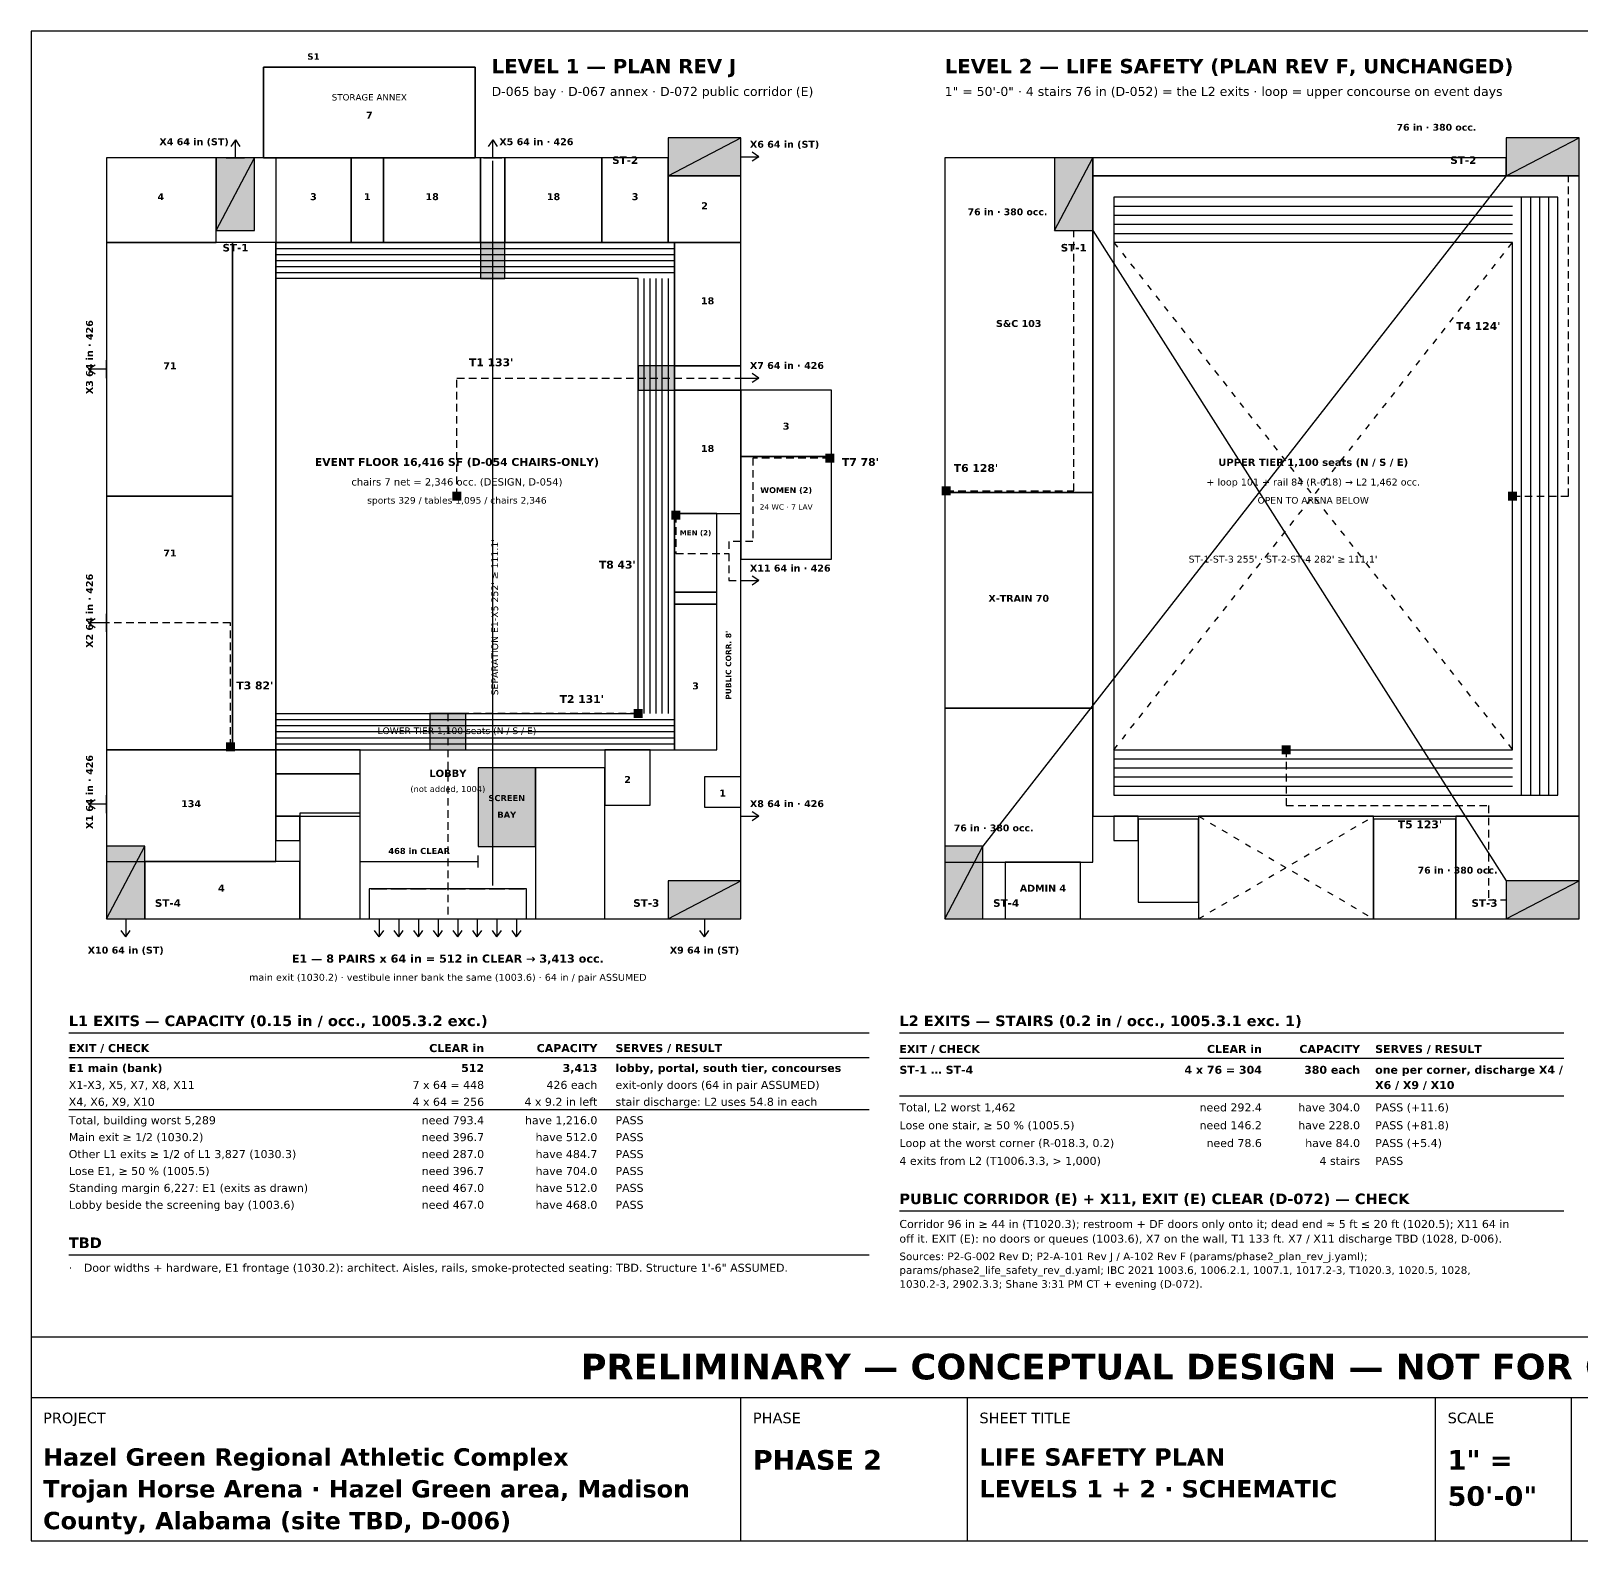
# Model space of a CAD drawing. Header units: inches. Extents: x 0.5 to 16.5, y 0.5 to 10.5.
# Drawn here: x 0.5 to 10.77, y 0.5 to 10.5 of the extents above; entities that cross this region are included whole.
import ezdxf
from ezdxf.enums import TextEntityAlignment as Align

# ---------------------------------------------------------------- set-up
doc = ezdxf.new("R2010")
doc.units = ezdxf.units.IN
doc.header["$MEASUREMENT"] = 0
for name, color, linetype in [('A-ANNO-TEXT', 7, 'Continuous'), ('A-AREA-BLCK', 7, 'Continuous'), ('A-AREA-IDEN', 7, 'Continuous'), ('A-FLOR-STRS', 7, 'Continuous'), ('A-SEAT', 7, 'Continuous'), ('A-WALL-BLDG', 7, 'Continuous'), ('G-ANNO-TABL', 7, 'Continuous'), ('G-ANNO-TTLB', 7, 'Continuous'), ('LS-EXIT', 7, 'Continuous'), ('LS-SEPR', 7, 'Continuous'), ('LS-TRAV', 7, 'Continuous')]:
    doc.layers.add(name, color=color, linetype=linetype)
doc.styles.add('KS-BOLD', font='DejaVuSans-Bold.ttf')
doc.styles.add('KS-REG', font='DejaVuSans.ttf')

msp = doc.modelspace()

# ---------------------------------------------------------------- hatches: boundary and pattern name
at = {"layer": 'A-AREA-IDEN', "true_color": 0xddefe0}
msp.add_hatch(color=7, dxfattribs=at).paths.add_polyline_path([(3.46, 5.1), (3.84, 5.1), (3.84, 5.62), (3.46, 5.62)])
at = {"layer": 'A-FLOR-STRS', "true_color": 0xe4e4e4}
for points in [[(4.718, 9.54), (5.2, 9.54), (5.2, 9.793), (4.718, 9.793)], [(10.268, 9.54), (10.75, 9.54), (10.75, 9.793), (10.268, 9.793)], [(1.727, 9.178), (1.98, 9.178), (1.98, 9.66), (1.727, 9.66)], [(7.277, 9.178), (7.53, 9.178), (7.53, 9.66), (7.277, 9.66)], [(1, 4.62), (1.253, 4.62), (1.253, 5.102), (1, 5.102)], [(6.55, 4.62), (6.803, 4.62), (6.803, 5.102), (6.55, 5.102)], [(4.718, 4.62), (5.2, 4.62), (5.2, 4.873), (4.718, 4.873)], [(10.268, 4.62), (10.75, 4.62), (10.75, 4.873), (10.268, 4.873)]]:
    msp.add_hatch(color=7, dxfattribs=at).paths.add_polyline_path(points)
at = {"layer": 'A-SEAT', "true_color": 0xffffff}
for points in [[(3.477, 8.86), (3.637, 8.86), (3.637, 9.1), (3.477, 9.1)], [(4.52, 8.122), (4.76, 8.122), (4.76, 8.282), (4.52, 8.282)], [(3.14, 5.74), (3.38, 5.74), (3.38, 5.98), (3.14, 5.98)]]:
    msp.add_hatch(color=7, dxfattribs=at).paths.add_polyline_path(points)
at = {"layer": 'LS-TRAV', "true_color": 0x000000}
for points in [[(5.76, 7.642), (5.82, 7.642), (5.82, 7.702), (5.76, 7.702)], [(3.29, 7.39), (3.35, 7.39), (3.35, 7.45), (3.29, 7.45)], [(6.53, 7.424), (6.59, 7.424), (6.59, 7.484), (6.53, 7.484)], [(10.28, 7.39), (10.34, 7.39), (10.34, 7.45), (10.28, 7.45)], [(4.74, 7.264), (4.8, 7.264), (4.8, 7.324), (4.74, 7.324)], [(4.49, 5.95), (4.55, 5.95), (4.55, 6.01), (4.49, 6.01)], [(1.79, 5.73), (1.85, 5.73), (1.85, 5.79), (1.79, 5.79)], [(8.78, 5.71), (8.84, 5.71), (8.84, 5.77), (8.78, 5.77)]]:
    msp.add_hatch(color=7, dxfattribs=at).paths.add_polyline_path(points)

# ---------------------------------------------------------------- linework, layer by layer
at = {"layer": 'A-ANNO-TEXT'}
for p, q in [((0.75, 3.865), (6.05, 3.865)), ((6.25, 3.865), (10.65, 3.865)), ((6.25, 2.686), (10.65, 2.686)), ((0.75, 2.395), (6.05, 2.395))]:
    msp.add_line(p, q, dxfattribs=at)
at = {"layer": 'A-AREA-BLCK'}
for p, q in [((7.67, 9.1), (7.695, 9.069)), ((10.283, 9.066), (10.308, 9.098)), ((7.726, 9.029), (7.75, 8.998)), ((7.781, 8.958), (7.806, 8.927)), ((10.172, 8.925), (10.197, 8.956)), ((10.228, 8.995), (10.252, 9.027)), ((7.837, 8.888), (7.862, 8.856)), ((10.117, 8.854), (10.141, 8.885)), ((7.892, 8.817), (7.917, 8.785)), ((7.948, 8.746), (7.973, 8.715)), ((10.005, 8.712), (10.03, 8.744)), ((10.061, 8.783), (10.086, 8.815)), ((8.004, 8.675), (8.028, 8.644)), ((9.95, 8.642), (9.974, 8.673)), ((8.059, 8.605), (8.084, 8.573)), ((8.115, 8.534), (8.14, 8.502)), ((9.839, 8.5), (9.863, 8.531)), ((9.894, 8.571), (9.919, 8.602)), ((8.17, 8.463), (8.195, 8.432)), ((9.783, 8.429), (9.808, 8.461)), ((8.226, 8.392), (8.251, 8.361)), ((8.282, 8.322), (8.306, 8.29)), ((9.672, 8.288), (9.696, 8.319)), ((9.727, 8.358), (9.752, 8.39)), ((8.337, 8.251), (8.362, 8.219)), ((9.616, 8.217), (9.641, 8.248)), ((8.393, 8.18), (8.418, 8.149)), ((9.561, 8.146), (9.585, 8.178)), ((8.448, 8.109), (8.473, 8.078)), ((8.504, 8.038), (8.529, 8.007)), ((9.449, 8.005), (9.474, 8.036)), ((9.505, 8.075), (9.53, 8.107)), ((8.56, 7.968), (8.584, 7.936)), ((9.394, 7.934), (9.418, 7.965)), ((8.615, 7.897), (8.64, 7.865)), ((8.671, 7.826), (8.696, 7.795)), ((9.283, 7.792), (9.307, 7.824)), ((9.338, 7.863), (9.363, 7.895)), ((8.726, 7.755), (8.751, 7.724)), ((9.227, 7.722), (9.252, 7.753)), ((8.782, 7.685), (8.807, 7.653)), ((8.838, 7.614), (8.862, 7.582)), ((9.116, 7.58), (9.14, 7.611)), ((9.171, 7.651), (9.196, 7.682)), ((8.893, 7.543), (8.918, 7.512)), ((9.06, 7.509), (9.085, 7.541)), ((8.949, 7.472), (8.974, 7.441)), ((8.949, 7.368), (8.974, 7.399)), ((9.004, 7.438), (9.029, 7.47)), ((9.004, 7.402), (9.029, 7.37)), ((8.893, 7.297), (8.918, 7.328)), ((9.06, 7.331), (9.085, 7.299)), ((8.838, 7.226), (8.862, 7.258)), ((9.116, 7.26), (9.14, 7.229)), ((9.171, 7.189), (9.196, 7.158)), ((8.726, 7.085), (8.751, 7.116)), ((8.782, 7.155), (8.807, 7.187)), ((9.227, 7.118), (9.252, 7.087)), ((8.671, 7.014), (8.696, 7.045)), ((9.283, 7.048), (9.307, 7.016)), ((8.56, 6.872), (8.584, 6.904)), ((8.615, 6.943), (8.64, 6.975)), ((9.338, 6.977), (9.363, 6.945)), ((9.394, 6.906), (9.418, 6.875)), ((8.504, 6.802), (8.529, 6.833)), ((9.449, 6.835), (9.474, 6.804)), ((8.393, 6.66), (8.418, 6.691)), ((8.448, 6.731), (8.473, 6.762)), ((9.505, 6.765), (9.53, 6.733)), ((9.561, 6.694), (9.585, 6.662)), ((8.337, 6.589), (8.362, 6.621)), ((9.616, 6.623), (9.641, 6.592)), ((8.226, 6.448), (8.251, 6.479)), ((8.282, 6.518), (8.306, 6.55)), ((9.672, 6.552), (9.696, 6.521)), ((9.727, 6.482), (9.752, 6.45)), ((8.17, 6.377), (8.195, 6.408)), ((9.783, 6.411), (9.808, 6.379)), ((8.059, 6.235), (8.084, 6.267)), ((8.115, 6.306), (8.14, 6.338)), ((9.839, 6.34), (9.863, 6.309)), ((9.894, 6.269), (9.919, 6.238)), ((8.004, 6.165), (8.028, 6.196)), ((9.95, 6.198), (9.974, 6.167)), ((7.948, 6.094), (7.973, 6.125)), ((10.005, 6.128), (10.03, 6.096)), ((7.837, 5.952), (7.862, 5.984)), ((7.892, 6.023), (7.917, 6.055)), ((10.061, 6.057), (10.086, 6.025)), ((10.117, 5.986), (10.141, 5.955)), ((7.781, 5.882), (7.806, 5.913)), ((10.172, 5.915), (10.197, 5.884)), ((7.67, 5.74), (7.695, 5.771)), ((7.726, 5.811), (7.75, 5.842)), ((10.228, 5.845), (10.252, 5.813)), ((10.283, 5.774), (10.308, 5.742)), ((8.23, 5.3), (8.265, 5.28)), ((8.308, 5.254), (8.342, 5.234)), ((9.317, 5.257), (9.352, 5.277)), ((8.385, 5.209), (8.42, 5.189)), ((8.463, 5.163), (8.497, 5.143)), ((9.084, 5.121), (9.119, 5.141)), ((9.162, 5.166), (9.196, 5.186)), ((9.239, 5.212), (9.274, 5.232)), ((8.541, 5.118), (8.575, 5.098)), ((8.618, 5.072), (8.653, 5.052)), ((8.929, 5.03), (8.963, 5.05)), ((9.006, 5.075), (9.041, 5.095)), ((8.696, 5.027), (8.73, 5.007)), ((8.773, 4.981), (8.808, 4.961)), ((8.773, 4.939), (8.808, 4.959)), ((8.851, 4.984), (8.886, 5.004)), ((8.851, 4.936), (8.886, 4.916)), ((8.618, 4.848), (8.653, 4.868)), ((8.696, 4.893), (8.73, 4.913)), ((8.929, 4.89), (8.963, 4.87)), ((9.006, 4.845), (9.041, 4.825)), ((8.385, 4.711), (8.42, 4.731)), ((8.463, 4.757), (8.497, 4.777)), ((8.541, 4.802), (8.575, 4.822)), ((9.084, 4.799), (9.119, 4.779)), ((9.162, 4.754), (9.196, 4.734)), ((8.23, 4.62), (8.265, 4.64)), ((8.308, 4.666), (8.342, 4.686)), ((9.239, 4.708), (9.274, 4.688)), ((9.317, 4.663), (9.352, 4.643))]:
    msp.add_line(p, q, dxfattribs=at)
for points in [[(2.04, 9.66), (3.44, 9.66), (3.44, 10.26), (2.04, 10.26)], [(1, 9.1), (1.727, 9.1), (1.727, 9.66), (1, 9.66)], [(2.12, 9.1), (2.62, 9.1), (2.62, 9.66), (2.12, 9.66)], [(2.62, 9.1), (2.834, 9.1), (2.834, 9.66), (2.62, 9.66)], [(2.834, 9.1), (3.477, 9.1), (3.477, 9.66), (2.834, 9.66)], [(3.477, 9.1), (3.637, 9.1), (3.637, 9.66), (3.477, 9.66)], [(3.637, 9.1), (4.28, 9.1), (4.28, 9.66), (3.637, 9.66)], [(4.28, 9.1), (4.718, 9.1), (4.718, 9.66), (4.28, 9.66)], [(6.55, 7.444), (7.53, 7.444), (7.53, 9.66), (6.55, 9.66)], [(7.53, 9.54), (10.268, 9.54), (10.268, 9.66), (7.53, 9.66)], [(4.718, 9.1), (5.2, 9.1), (5.2, 9.54), (4.718, 9.54)], [(7.53, 5.3), (10.75, 5.3), (10.75, 9.54), (7.53, 9.54)], [(7.67, 5.44), (10.61, 5.44), (10.61, 9.4), (7.67, 9.4)], [(1, 7.42), (1.835, 7.42), (1.835, 9.1), (1, 9.1)], [(1.835, 5.74), (2.12, 5.74), (2.12, 9.1), (1.835, 9.1)], [(2.12, 5.74), (4.76, 5.74), (4.76, 9.1), (2.12, 9.1)], [(4.76, 8.282), (5.2, 8.282), (5.2, 9.1), (4.76, 9.1)], [(7.67, 5.74), (10.31, 5.74), (10.31, 9.1), (7.67, 9.1)], [(2.12, 5.98), (4.52, 5.98), (4.52, 8.86), (2.12, 8.86)], [(4.76, 8.122), (5.2, 8.122), (5.2, 8.282), (4.76, 8.282)], [(4.76, 7.304), (5.2, 7.304), (5.2, 8.122), (4.76, 8.122)], [(5.2, 7.682), (5.8, 7.682), (5.8, 8.122), (5.2, 8.122)], [(5.2, 7.002), (5.8, 7.002), (5.8, 7.682), (5.2, 7.682)], [(1, 5.74), (1.835, 5.74), (1.835, 7.42), (1, 7.42)], [(6.55, 6.015), (7.53, 6.015), (7.53, 7.444), (6.55, 7.444)], [(4.76, 6.784), (5.04, 6.784), (5.04, 7.304), (4.76, 7.304)], [(4.76, 6.704), (5.04, 6.704), (5.04, 6.784), (4.76, 6.784)], [(4.76, 5.74), (5.04, 5.74), (5.04, 6.704), (4.76, 6.704)], [(6.55, 4.996), (7.53, 4.996), (7.53, 6.015), (6.55, 6.015)], [(1, 5), (2.12, 5), (2.12, 5.74), (1, 5.74)], [(2.12, 5.58), (2.68, 5.58), (2.68, 5.74), (2.12, 5.74)], [(4.3, 5.373), (4.6, 5.373), (4.6, 5.74), (4.3, 5.74)], [(2.12, 5.3), (2.68, 5.3), (2.68, 5.58), (2.12, 5.58)], [(3.84, 4.62), (4.3, 4.62), (4.3, 5.62), (3.84, 5.62)], [(4.96, 5.36), (5.2, 5.36), (5.2, 5.56), (4.96, 5.56)], [(2.28, 4.62), (2.68, 4.62), (2.68, 5.32), (2.28, 5.32)], [(7.83, 4.73), (8.23, 4.73), (8.23, 5.28), (7.83, 5.28)], [(8.23, 4.62), (9.39, 4.62), (9.39, 5.3), (8.23, 5.3)], [(9.39, 4.62), (9.935, 4.62), (9.935, 5.28), (9.39, 5.28)], [(9.935, 4.62), (10.75, 4.62), (10.75, 5.3), (9.935, 5.3)], [(1.253, 4.62), (2.28, 4.62), (2.28, 5), (1.253, 5)], [(6.95, 4.62), (7.45, 4.62), (7.45, 4.996), (6.95, 4.996)], [(2.74, 4.62), (3.78, 4.62), (3.78, 4.82), (2.74, 4.82)]]:
    msp.add_lwpolyline(points, close=True, dxfattribs=at)
at = {"layer": 'A-AREA-IDEN'}
msp.add_lwpolyline([(3.46, 5.1), (3.84, 5.1), (3.84, 5.62), (3.46, 5.62)], close=True, dxfattribs=at)
at = {"layer": 'A-FLOR-STRS'}
for p, q in [((4.718, 9.54), (5.2, 9.793)), ((10.268, 9.54), (10.75, 9.793)), ((1.727, 9.178), (1.98, 9.66)), ((7.277, 9.178), (7.53, 9.66)), ((1, 4.62), (1.253, 5.102)), ((6.55, 4.62), (6.803, 5.102)), ((4.718, 4.62), (5.2, 4.873)), ((10.268, 4.62), (10.75, 4.873))]:
    msp.add_line(p, q, dxfattribs=at)
for points in [[(4.718, 9.54), (5.2, 9.54), (5.2, 9.793), (4.718, 9.793)], [(10.268, 9.54), (10.75, 9.54), (10.75, 9.793), (10.268, 9.793)], [(1.727, 9.178), (1.98, 9.178), (1.98, 9.66), (1.727, 9.66)], [(7.277, 9.178), (7.53, 9.178), (7.53, 9.66), (7.277, 9.66)], [(2.12, 5.14), (2.28, 5.14), (2.28, 5.3), (2.12, 5.3)], [(7.67, 5.14), (7.83, 5.14), (7.83, 5.3), (7.67, 5.3)], [(1, 4.62), (1.253, 4.62), (1.253, 5.102), (1, 5.102)], [(6.55, 4.62), (6.803, 4.62), (6.803, 5.102), (6.55, 5.102)], [(4.718, 4.62), (5.2, 4.62), (5.2, 4.873), (4.718, 4.873)], [(10.268, 4.62), (10.75, 4.62), (10.75, 4.873), (10.268, 4.873)]]:
    msp.add_lwpolyline(points, close=True, dxfattribs=at)
at = {"layer": 'A-SEAT'}
for p, q in [((10.37, 5.44), (10.37, 9.4)), ((10.43, 5.44), (10.43, 9.4)), ((10.49, 5.44), (10.49, 9.4)), ((10.55, 5.44), (10.55, 9.4)), ((7.67, 9.34), (10.31, 9.34)), ((7.67, 9.28), (10.31, 9.28)), ((7.67, 9.22), (10.31, 9.22)), ((7.67, 9.16), (10.31, 9.16)), ((2.12, 9.06), (4.76, 9.06)), ((2.12, 9.02), (4.76, 9.02)), ((2.12, 8.98), (4.76, 8.98)), ((2.12, 8.94), (4.76, 8.94)), ((2.12, 8.9), (4.76, 8.9)), ((4.56, 5.98), (4.56, 8.86)), ((4.6, 5.98), (4.6, 8.86)), ((4.64, 5.98), (4.64, 8.86)), ((4.68, 5.98), (4.68, 8.86)), ((4.72, 5.98), (4.72, 8.86)), ((2.12, 5.94), (4.76, 5.94)), ((2.12, 5.9), (4.76, 5.9)), ((2.12, 5.86), (4.76, 5.86)), ((2.12, 5.82), (4.76, 5.82)), ((2.12, 5.78), (4.76, 5.78)), ((7.67, 5.68), (10.31, 5.68)), ((7.67, 5.62), (10.31, 5.62)), ((7.67, 5.56), (10.31, 5.56)), ((7.67, 5.5), (10.31, 5.5))]:
    msp.add_line(p, q, dxfattribs=at)
for points in [[(3.477, 8.86), (3.637, 8.86), (3.637, 9.1), (3.477, 9.1)], [(4.52, 8.122), (4.76, 8.122), (4.76, 8.282), (4.52, 8.282)], [(3.14, 5.74), (3.38, 5.74), (3.38, 5.98), (3.14, 5.98)]]:
    msp.add_lwpolyline(points, close=True, dxfattribs=at)
at = {"layer": 'A-WALL-BLDG'}
for p, q in [((2.04, 9.66), (2.04, 10.26)), ((2.04, 10.26), (3.44, 10.26)), ((3.44, 10.26), (3.44, 9.66)), ((5.2, 9.793), (4.718, 9.793)), ((4.718, 9.793), (4.718, 9.66)), ((5.2, 8.282), (5.2, 9.793)), ((10.75, 9.793), (10.268, 9.793)), ((10.268, 9.793), (10.268, 9.66)), ((10.75, 4.62), (10.75, 9.793)), ((4.718, 9.66), (1, 9.66)), ((1, 9.66), (1, 4.62)), ((10.268, 9.66), (6.55, 9.66)), ((6.55, 9.66), (6.55, 4.62)), ((5.2, 4.62), (5.2, 8.122)), ((5.8, 8.122), (5.2, 8.122)), ((5.8, 7.002), (5.8, 8.122)), ((5.2, 7.002), (5.8, 7.002)), ((1, 4.62), (5.2, 4.62)), ((6.55, 4.62), (10.75, 4.62))]:
    msp.add_line(p, q, dxfattribs=at)
at = {"layer": 'G-ANNO-TABL'}
for p, q in [((0.75, 3.703), (6.05, 3.703)), ((6.25, 3.697), (10.65, 3.697)), ((6.25, 3.448), (10.65, 3.448)), ((0.75, 3.357), (6.05, 3.357))]:
    msp.add_line(p, q, dxfattribs=at)
at = {"layer": 'G-ANNO-TTLB'}
for p, q in [((0.5, 1.45), (16.5, 1.45)), ((5.2, 0.5), (5.2, 1.45)), ((6.7, 0.5), (6.7, 1.45)), ((9.8, 0.5), (9.8, 1.45)), ((10.7, 0.5), (10.7, 1.45))]:
    msp.add_line(p, q, dxfattribs=at)
for points in [[(0.5, 0.5), (16.5, 0.5), (16.5, 10.5), (0.5, 10.5)], [(0.5, 1.45), (16.5, 1.45), (16.5, 1.85), (0.5, 1.85)]]:
    msp.add_lwpolyline(points, close=True, dxfattribs=at)
at = {"layer": 'LS-EXIT'}
for p, q in [((2.31, 10.26), (2.43, 10.26)), ((1.853, 9.78), (1.823, 9.736)), ((1.853, 9.66), (1.853, 9.78)), ((1.853, 9.78), (1.883, 9.736)), ((3.557, 9.78), (3.527, 9.736)), ((3.557, 9.66), (3.557, 9.78)), ((3.557, 9.78), (3.587, 9.736)), ((1.793, 9.66), (1.913, 9.66)), ((3.497, 9.66), (3.617, 9.66)), ((5.2, 9.607), (5.2, 9.727)), ((5.2, 9.667), (5.32, 9.667)), ((5.32, 9.667), (5.276, 9.697)), ((5.32, 9.667), (5.276, 9.637)), ((1, 8.2), (1, 8.32)), ((0.88, 8.26), (0.924, 8.29)), ((1, 8.26), (0.88, 8.26)), ((0.88, 8.26), (0.924, 8.23)), ((5.2, 8.142), (5.2, 8.262)), ((5.32, 8.202), (5.276, 8.232)), ((5.2, 8.202), (5.32, 8.202)), ((5.32, 8.202), (5.276, 8.172)), ((5.2, 6.8), (5.2, 6.92)), ((5.32, 6.86), (5.276, 6.89)), ((5.2, 6.86), (5.32, 6.86)), ((5.32, 6.86), (5.276, 6.83)), ((0.88, 6.58), (0.924, 6.61)), ((1, 6.58), (0.88, 6.58)), ((0.88, 6.58), (0.924, 6.55)), ((1, 6.52), (1, 6.64)), ((0.88, 5.38), (0.924, 5.41)), ((1, 5.38), (0.88, 5.38)), ((0.88, 5.38), (0.924, 5.35)), ((1, 5.32), (1, 5.44)), ((5.2, 5.24), (5.2, 5.36)), ((5.2, 5.3), (5.32, 5.3)), ((5.32, 5.3), (5.276, 5.33)), ((5.32, 5.3), (5.276, 5.27)), ((2.753, 4.82), (2.857, 4.82)), ((2.883, 4.82), (2.987, 4.82)), ((3.013, 4.82), (3.117, 4.82)), ((3.143, 4.82), (3.247, 4.82)), ((3.273, 4.82), (3.377, 4.82)), ((3.403, 4.82), (3.507, 4.82)), ((3.533, 4.82), (3.637, 4.82)), ((3.663, 4.82), (3.767, 4.82)), ((1.067, 4.62), (1.187, 4.62)), ((1.127, 4.5), (1.097, 4.544)), ((1.127, 4.62), (1.127, 4.5)), ((1.127, 4.5), (1.157, 4.544)), ((2.745, 4.62), (2.865, 4.62)), ((2.805, 4.5), (2.775, 4.544)), ((2.805, 4.62), (2.805, 4.5)), ((2.805, 4.5), (2.835, 4.544)), ((2.875, 4.62), (2.995, 4.62)), ((2.935, 4.5), (2.905, 4.544)), ((2.935, 4.62), (2.935, 4.5)), ((2.935, 4.5), (2.965, 4.544)), ((3.005, 4.62), (3.125, 4.62)), ((3.065, 4.5), (3.035, 4.544)), ((3.065, 4.62), (3.065, 4.5)), ((3.065, 4.5), (3.095, 4.544)), ((3.135, 4.62), (3.255, 4.62)), ((3.195, 4.5), (3.165, 4.544)), ((3.195, 4.62), (3.195, 4.5)), ((3.195, 4.5), (3.225, 4.544)), ((3.265, 4.62), (3.385, 4.62)), ((3.325, 4.5), (3.295, 4.544)), ((3.325, 4.62), (3.325, 4.5)), ((3.325, 4.5), (3.355, 4.544)), ((3.395, 4.62), (3.515, 4.62)), ((3.455, 4.5), (3.425, 4.544)), ((3.455, 4.62), (3.455, 4.5)), ((3.455, 4.5), (3.485, 4.544)), ((3.525, 4.62), (3.645, 4.62)), ((3.585, 4.5), (3.555, 4.544)), ((3.585, 4.62), (3.585, 4.5)), ((3.585, 4.5), (3.615, 4.544)), ((3.655, 4.62), (3.775, 4.62)), ((3.715, 4.5), (3.685, 4.544)), ((3.715, 4.62), (3.715, 4.5)), ((3.715, 4.5), (3.745, 4.544)), ((4.899, 4.62), (5.019, 4.62)), ((4.959, 4.5), (4.929, 4.544)), ((4.959, 4.62), (4.959, 4.5)), ((4.959, 4.5), (4.989, 4.544))]:
    msp.add_line(p, q, dxfattribs=at)
at = {"layer": 'LS-SEPR'}
for p, q in [((3.557, 4.84), (3.557, 9.64)), ((10.268, 9.54), (6.803, 5.102)), ((7.53, 9.178), (10.268, 4.873)), ((2.68, 4.96), (2.68, 5.04)), ((3.46, 4.96), (3.46, 5.04)), ((2.68, 5), (3.46, 5))]:
    msp.add_line(p, q, dxfattribs=at)
at = {"layer": 'LS-TRAV'}
for p, q in [((10.68, 9.5), (10.68, 9.54)), ((10.68, 9.42), (10.68, 9.47)), ((10.68, 9.34), (10.68, 9.39)), ((10.68, 9.26), (10.68, 9.31)), ((7.404, 9.134), (7.404, 9.178)), ((10.68, 9.18), (10.68, 9.23)), ((10.68, 9.1), (10.68, 9.15)), ((7.404, 9.054), (7.404, 9.104)), ((10.68, 9.02), (10.68, 9.07)), ((7.404, 8.974), (7.404, 9.024)), ((7.404, 8.894), (7.404, 8.944)), ((10.68, 8.94), (10.68, 8.99)), ((7.404, 8.814), (7.404, 8.864)), ((10.68, 8.86), (10.68, 8.91)), ((7.404, 8.734), (7.404, 8.784)), ((10.68, 8.78), (10.68, 8.83)), ((10.68, 8.7), (10.68, 8.75)), ((7.404, 8.654), (7.404, 8.704)), ((10.68, 8.62), (10.68, 8.67)), ((7.404, 8.574), (7.404, 8.624)), ((7.404, 8.494), (7.404, 8.544)), ((10.68, 8.54), (10.68, 8.59)), ((7.404, 8.414), (7.404, 8.464)), ((10.68, 8.46), (10.68, 8.51)), ((10.68, 8.38), (10.68, 8.43)), ((7.404, 8.334), (7.404, 8.384)), ((10.68, 8.3), (10.68, 8.35)), ((7.404, 8.254), (7.404, 8.304)), ((7.404, 8.174), (7.404, 8.224)), ((10.68, 8.22), (10.68, 8.27)), ((3.32, 8.202), (3.37, 8.202)), ((3.32, 8.14), (3.32, 8.19)), ((3.4, 8.202), (3.45, 8.202)), ((3.48, 8.202), (3.53, 8.202)), ((3.56, 8.202), (3.61, 8.202)), ((3.64, 8.202), (3.69, 8.202)), ((3.72, 8.202), (3.77, 8.202)), ((3.8, 8.202), (3.85, 8.202)), ((3.88, 8.202), (3.93, 8.202)), ((3.96, 8.202), (4.01, 8.202)), ((4.04, 8.202), (4.09, 8.202)), ((4.12, 8.202), (4.17, 8.202)), ((4.2, 8.202), (4.25, 8.202)), ((4.28, 8.202), (4.33, 8.202)), ((4.36, 8.202), (4.41, 8.202)), ((4.44, 8.202), (4.49, 8.202)), ((4.52, 8.202), (4.57, 8.202)), ((4.6, 8.202), (4.65, 8.202)), ((4.68, 8.202), (4.73, 8.202)), ((4.76, 8.202), (4.81, 8.202)), ((4.84, 8.202), (4.89, 8.202)), ((4.92, 8.202), (4.97, 8.202)), ((5, 8.202), (5.05, 8.202)), ((5.08, 8.202), (5.13, 8.202)), ((5.16, 8.202), (5.2, 8.202)), ((7.404, 8.094), (7.404, 8.144)), ((10.68, 8.14), (10.68, 8.19)), ((3.32, 8.06), (3.32, 8.11)), ((3.32, 7.98), (3.32, 8.03)), ((7.404, 8.014), (7.404, 8.064)), ((10.68, 8.06), (10.68, 8.11)), ((10.68, 7.98), (10.68, 8.03)), ((3.32, 7.9), (3.32, 7.95)), ((7.404, 7.934), (7.404, 7.984)), ((10.68, 7.9), (10.68, 7.95)), ((3.32, 7.82), (3.32, 7.87)), ((7.404, 7.854), (7.404, 7.904)), ((7.404, 7.774), (7.404, 7.824)), ((10.68, 7.82), (10.68, 7.87)), ((3.32, 7.74), (3.32, 7.79)), ((3.32, 7.66), (3.32, 7.71)), ((7.404, 7.694), (7.404, 7.744)), ((10.68, 7.74), (10.68, 7.79)), ((10.68, 7.66), (10.68, 7.71)), ((3.32, 7.58), (3.32, 7.63)), ((5.31, 7.672), (5.28, 7.672)), ((5.28, 7.672), (5.28, 7.622)), ((5.39, 7.672), (5.34, 7.672)), ((5.47, 7.672), (5.42, 7.672)), ((5.55, 7.672), (5.5, 7.672)), ((5.63, 7.672), (5.58, 7.672)), ((5.71, 7.672), (5.66, 7.672)), ((5.79, 7.672), (5.74, 7.672)), ((7.404, 7.614), (7.404, 7.664)), ((10.68, 7.58), (10.68, 7.63)), ((3.32, 7.5), (3.32, 7.55)), ((5.28, 7.592), (5.28, 7.542)), ((5.28, 7.512), (5.28, 7.462)), ((7.404, 7.534), (7.404, 7.584)), ((7.404, 7.454), (7.404, 7.504)), ((10.68, 7.5), (10.68, 7.55)), ((3.32, 7.42), (3.32, 7.47)), ((5.28, 7.432), (5.28, 7.382)), ((6.56, 7.454), (6.61, 7.454)), ((6.64, 7.454), (6.69, 7.454)), ((6.72, 7.454), (6.77, 7.454)), ((6.8, 7.454), (6.85, 7.454)), ((6.88, 7.454), (6.93, 7.454)), ((6.96, 7.454), (7.01, 7.454)), ((7.04, 7.454), (7.09, 7.454)), ((7.12, 7.454), (7.17, 7.454)), ((7.2, 7.454), (7.25, 7.454)), ((7.28, 7.454), (7.33, 7.454)), ((7.36, 7.454), (7.404, 7.454)), ((10.31, 7.42), (10.36, 7.42)), ((10.39, 7.42), (10.44, 7.42)), ((10.47, 7.42), (10.52, 7.42)), ((10.55, 7.42), (10.6, 7.42)), ((10.63, 7.42), (10.68, 7.42)), ((10.68, 7.42), (10.68, 7.47)), ((4.77, 7.294), (4.77, 7.244)), ((5.28, 7.352), (5.28, 7.302)), ((4.77, 7.214), (4.77, 7.164)), ((5.28, 7.272), (5.28, 7.222)), ((5.28, 7.192), (5.28, 7.142)), ((4.77, 7.134), (4.77, 7.084)), ((5.12, 7.12), (5.12, 7.12)), ((5.12, 7.12), (5.12, 7.07)), ((5.2, 7.12), (5.15, 7.12)), ((5.28, 7.12), (5.23, 7.12)), ((4.77, 7.054), (4.77, 7.04)), ((4.77, 7.04), (4.82, 7.04)), ((4.85, 7.04), (4.9, 7.04)), ((4.93, 7.04), (4.98, 7.04)), ((5.01, 7.04), (5.06, 7.04)), ((5.09, 7.04), (5.12, 7.04)), ((5.12, 7.04), (5.12, 6.99)), ((5.12, 7.04), (5.12, 6.99)), ((5.12, 6.96), (5.12, 6.91)), ((5.12, 6.96), (5.12, 6.91)), ((5.12, 6.88), (5.12, 6.86)), ((5.12, 6.88), (5.12, 6.86)), ((5.12, 6.86), (5.17, 6.86)), ((5.12, 6.86), (5.17, 6.86)), ((5.2, 6.86), (5.2, 6.86)), ((5.2, 6.86), (5.2, 6.86)), ((1.02, 6.58), (1, 6.58)), ((1.1, 6.58), (1.05, 6.58)), ((1.18, 6.58), (1.13, 6.58)), ((1.26, 6.58), (1.21, 6.58)), ((1.34, 6.58), (1.29, 6.58)), ((1.42, 6.58), (1.37, 6.58)), ((1.5, 6.58), (1.45, 6.58)), ((1.58, 6.58), (1.53, 6.58)), ((1.66, 6.58), (1.61, 6.58)), ((1.74, 6.58), (1.69, 6.58)), ((1.82, 6.58), (1.77, 6.58)), ((1.82, 6.56), (1.82, 6.58)), ((1.82, 6.48), (1.82, 6.53)), ((1.82, 6.4), (1.82, 6.45)), ((1.82, 6.32), (1.82, 6.37)), ((1.82, 6.24), (1.82, 6.29)), ((1.82, 6.16), (1.82, 6.21)), ((1.82, 6.08), (1.82, 6.13)), ((1.82, 6), (1.82, 6.05)), ((1.82, 5.92), (1.82, 5.97)), ((3.26, 5.98), (3.26, 5.93)), ((3.32, 5.98), (3.27, 5.98)), ((3.4, 5.98), (3.35, 5.98)), ((3.48, 5.98), (3.43, 5.98)), ((3.56, 5.98), (3.51, 5.98)), ((3.64, 5.98), (3.59, 5.98)), ((3.72, 5.98), (3.67, 5.98)), ((3.8, 5.98), (3.75, 5.98)), ((3.88, 5.98), (3.83, 5.98)), ((3.96, 5.98), (3.91, 5.98)), ((4.04, 5.98), (3.99, 5.98)), ((4.12, 5.98), (4.07, 5.98)), ((4.2, 5.98), (4.15, 5.98)), ((4.28, 5.98), (4.23, 5.98)), ((4.36, 5.98), (4.31, 5.98)), ((4.44, 5.98), (4.39, 5.98)), ((4.52, 5.98), (4.47, 5.98)), ((1.82, 5.84), (1.82, 5.89)), ((3.26, 5.9), (3.26, 5.85)), ((1.82, 5.76), (1.82, 5.81)), ((3.26, 5.82), (3.26, 5.77)), ((3.26, 5.74), (3.26, 5.69)), ((3.26, 5.66), (3.26, 5.61)), ((8.81, 5.74), (8.81, 5.69)), ((8.81, 5.66), (8.81, 5.61)), ((3.26, 5.58), (3.26, 5.53)), ((8.81, 5.58), (8.81, 5.53)), ((3.26, 5.5), (3.26, 5.45)), ((8.81, 5.5), (8.81, 5.45)), ((3.26, 5.42), (3.26, 5.37)), ((8.81, 5.42), (8.81, 5.37)), ((8.81, 5.37), (8.86, 5.37)), ((8.89, 5.37), (8.94, 5.37)), ((8.97, 5.37), (9.02, 5.37)), ((9.05, 5.37), (9.1, 5.37)), ((9.13, 5.37), (9.18, 5.37)), ((9.21, 5.37), (9.26, 5.37)), ((9.29, 5.37), (9.34, 5.37)), ((9.37, 5.37), (9.42, 5.37)), ((9.45, 5.37), (9.5, 5.37)), ((9.53, 5.37), (9.58, 5.37)), ((9.61, 5.37), (9.66, 5.37)), ((9.69, 5.37), (9.74, 5.37)), ((9.77, 5.37), (9.82, 5.37)), ((9.85, 5.37), (9.9, 5.37)), ((9.93, 5.37), (9.98, 5.37)), ((10.01, 5.37), (10.06, 5.37)), ((10.09, 5.37), (10.14, 5.37)), ((10.15, 5.37), (10.15, 5.32)), ((3.26, 5.34), (3.26, 5.29)), ((3.26, 5.26), (3.26, 5.21)), ((10.15, 5.29), (10.15, 5.24)), ((3.26, 5.18), (3.26, 5.13)), ((10.15, 5.21), (10.15, 5.16)), ((3.26, 5.1), (3.26, 5.05)), ((10.15, 5.13), (10.15, 5.08)), ((10.15, 5.05), (10.15, 5)), ((3.26, 5.02), (3.26, 4.97)), ((3.26, 4.94), (3.26, 4.89)), ((10.15, 4.97), (10.15, 4.92)), ((3.26, 4.86), (3.26, 4.81)), ((10.15, 4.89), (10.15, 4.84)), ((3.26, 4.78), (3.26, 4.73)), ((10.15, 4.81), (10.15, 4.76)), ((10.15, 4.746), (10.2, 4.746)), ((10.23, 4.746), (10.268, 4.746)), ((3.26, 4.7), (3.26, 4.65))]:
    msp.add_line(p, q, dxfattribs=at)

# ---------------------------------------------------------------- texts
at = {"layer": 'A-ANNO-TEXT'}
for s, height, style, p in [('LEVEL 1 — PLAN REV J', 0.095, 'KS-BOLD', (3.55, 10.22)), ('LEVEL 2 — LIFE SAFETY (PLAN REV F, UNCHANGED)', 0.095, 'KS-BOLD', (6.55, 10.22)), ('D-065 bay · D-067 annex · D-072 public corridor (E)', 0.06, 'KS-REG', (3.55, 10.07)), ('1" = 50\'-0" · 4 stairs 76 in (D-052) = the L2 exits · loop = upper concourse on event days', 0.06, 'KS-REG', (6.55, 10.07)), ('L1 EXITS — CAPACITY (0.15 in / occ., 1005.3.2 exc.)', 0.07, 'KS-BOLD', (0.75, 3.91)), ('L2 EXITS — STAIRS (0.2 in / occ., 1005.3.1 exc. 1)', 0.07, 'KS-BOLD', (6.25, 3.91)), ('PUBLIC CORRIDOR (E) + X11, EXIT (E) CLEAR (D-072) — CHECK', 0.07, 'KS-BOLD', (6.25, 2.731)), ('Corridor 96 in ≥ 44 in (T1020.3); restroom + DF doors only onto it; dead end ≈ 5 ft ≤ 20 ft (1020.5); X11 64 in', 0.053, 'KS-REG', (6.25, 2.573)), ('TBD', 0.07, 'KS-BOLD', (0.75, 2.44)), ('off it. EXIT (E): no doors or queues (1003.6), X7 on the wall, T1 133 ft. X7 / X11 discharge TBD (1028, D-006).', 0.053, 'KS-REG', (6.25, 2.476)), ('Sources: P2-G-002 Rev D; P2-A-101 Rev J / A-102 Rev F (params/phase2_plan_rev_j.yaml);', 0.05, 'KS-REG', (6.25, 2.36)), ('·', 0.053, 'KS-REG', (0.75, 2.283)), ('Door widths + hardware, E1 frontage (1030.2): architect. Aisles, rails, smoke-protected seating: TBD. Structure 1\'-6" ASSUMED.', 0.053, 'KS-REG', (0.85, 2.283)), ('params/phase2_life_safety_rev_d.yaml; IBC 2021 1003.6, 1006.2.1, 1007.1, 1017.2-3, T1020.3, 1020.5, 1028,', 0.05, 'KS-REG', (6.25, 2.269)), ('1030.2-3, 2902.3.3; Shane 3:31 PM CT + evening (D-072).', 0.05, 'KS-REG', (6.25, 2.177))]:
    msp.add_text(s, height=height, dxfattribs=dict(at, style=style)).set_placement(p)
at = {"layer": 'A-AREA-IDEN'}
for s, height, style, p in [('S1', 0.042, 'KS-BOLD', (2.37, 10.31)), ('STORAGE ANNEX', 0.042, 'KS-REG', (2.74, 10.04)), ('7', 0.046, 'KS-BOLD', (2.74, 9.92)), ('4', 0.046, 'KS-BOLD', (1.36, 9.38)), ('3', 0.046, 'KS-BOLD', (2.37, 9.38)), ('1', 0.046, 'KS-BOLD', (2.726, 9.38)), ('18', 0.046, 'KS-BOLD', (3.156, 9.38)), ('18', 0.046, 'KS-BOLD', (3.96, 9.38)), ('3', 0.046, 'KS-BOLD', (4.5, 9.38)), ('2', 0.046, 'KS-BOLD', (4.96, 9.32)), ('ST-1', 0.05, 'KS-BOLD', (1.854, 9.04)), ('ST-1', 0.05, 'KS-BOLD', (7.404, 9.04)), ('18', 0.046, 'KS-BOLD', (4.98, 8.69)), ('S&C 103', 0.046, 'KS-BOLD', (7.04, 8.54)), ('71', 0.046, 'KS-BOLD', (1.42, 8.26)), ('3', 0.046, 'KS-BOLD', (5.5, 7.86)), ('18', 0.046, 'KS-BOLD', (4.98, 7.712)), ('EVENT FLOOR 16,416 SF (D-054 CHAIRS-ONLY)', 0.052, 'KS-BOLD', (3.32, 7.62)), ('UPPER TIER 1,100 seats (N / S / E)', 0.048, 'KS-BOLD', (8.99, 7.62)), ('chairs 7 net = 2,346 occ. (DESIGN, D-054)', 0.048, 'KS-REG', (3.32, 7.49)), ('+ loop 101 + rail 84 (R-018) → L2 1,462 occ.', 0.046, 'KS-REG', (8.99, 7.49)), ('sports 329 / tables 1,095 / chairs 2,346', 0.044, 'KS-REG', (3.32, 7.37)), ('WOMEN (2)', 0.039, 'KS-BOLD', (5.5, 7.44)), ('OPEN TO ARENA BELOW', 0.044, 'KS-REG', (8.99, 7.37)), ('24 WC · 7 LAV', 0.036, 'KS-REG', (5.5, 7.33)), ('MEN (2)', 0.034, 'KS-BOLD', (4.9, 7.16)), ('71', 0.046, 'KS-BOLD', (1.42, 7.02)), ('X-TRAIN 70', 0.046, 'KS-BOLD', (7.04, 6.72)), ('3', 0.046, 'KS-BOLD', (4.9, 6.14)), ('LOWER TIER 1,100 seats (N / S / E)', 0.044, 'KS-REG', (3.32, 5.844)), ('LOBBY', 0.048, 'KS-BOLD', (3.26, 5.56)), ('2', 0.046, 'KS-BOLD', (4.45, 5.52)), ('(not added, 1004)', 0.04, 'KS-REG', (3.26, 5.46)), ('1', 0.046, 'KS-BOLD', (5.08, 5.43)), ('134', 0.046, 'KS-BOLD', (1.56, 5.36)), ('SCREEN', 0.04, 'KS-BOLD', (3.65, 5.4)), ('BAY', 0.04, 'KS-BOLD', (3.65, 5.29)), ('4', 0.046, 'KS-BOLD', (1.76, 4.8)), ('ADMIN 4', 0.046, 'KS-BOLD', (7.2, 4.8))]:
    msp.add_text(s, height=height, dxfattribs=dict(at, style=style)).set_placement(p, align=Align.CENTER)
at = {"layer": 'A-AREA-IDEN', "style": 'KS-BOLD'}
for s, p in [('ST-2', (4.52, 9.62)), ('ST-2', (10.07, 9.62)), ('ST-3', (4.66, 4.7)), ('ST-3', (10.21, 4.7))]:
    msp.add_text(s, height=0.05, dxfattribs=at).set_placement(p, align=Align.RIGHT)
msp.add_text("PUBLIC CORR. 8'", height=0.036, rotation=90, dxfattribs=at).set_placement((5.136, 6.3), align=Align.CENTER)
for p in [(1.32, 4.7), (6.87, 4.7)]:
    msp.add_text('ST-4', height=0.05, dxfattribs=at).set_placement(p)
at = {"layer": 'G-ANNO-TABL'}
for s, style, p in [('EXIT / CHECK', 'KS-BOLD', (0.75, 3.738)), ('SERVES / RESULT', 'KS-BOLD', (4.37, 3.738)), ('EXIT / CHECK', 'KS-BOLD', (6.25, 3.732)), ('SERVES / RESULT', 'KS-BOLD', (9.4, 3.732)), ('E1 main (bank)', 'KS-BOLD', (0.75, 3.606)), ('lobby, portal, south tier, concourses', 'KS-BOLD', (4.37, 3.606)), ('ST-1 … ST-4', 'KS-BOLD', (6.25, 3.594)), ('one per corner, discharge X4 /', 'KS-BOLD', (9.4, 3.594)), ('X1-X3, X5, X7, X8, X11', 'KS-REG', (0.75, 3.494)), ('exit-only doors (64 in pair ASSUMED)', 'KS-REG', (4.37, 3.494)), ('X6 / X9 / X10', 'KS-BOLD', (9.4, 3.493)), ('X4, X6, X9, X10', 'KS-REG', (0.75, 3.382)), ('stair discharge: L2 uses 54.8 in each', 'KS-REG', (4.37, 3.382)), ('Total, L2 worst 1,462', 'KS-REG', (6.25, 3.345)), ('PASS (+11.6)', 'KS-REG', (9.4, 3.345)), ('Total, building worst 5,289', 'KS-REG', (0.75, 3.26)), ('PASS', 'KS-REG', (4.37, 3.26)), ('Main exit ≥ 1/2 (1030.2)', 'KS-REG', (0.75, 3.148)), ('PASS', 'KS-REG', (4.37, 3.148)), ('Lose one stair, ≥ 50 % (1005.5)', 'KS-REG', (6.25, 3.227)), ('PASS (+81.8)', 'KS-REG', (9.4, 3.227)), ('Other L1 exits ≥ 1/2 of L1 3,827 (1030.3)', 'KS-REG', (0.75, 3.036)), ('PASS', 'KS-REG', (4.37, 3.036)), ('Loop at the worst corner (R-018.3, 0.2)', 'KS-REG', (6.25, 3.109)), ('PASS (+5.4)', 'KS-REG', (9.4, 3.109)), ('Lose E1, ≥ 50 % (1005.5)', 'KS-REG', (0.75, 2.924)), ('4 exits from L2 (T1006.3.3, > 1,000)', 'KS-REG', (6.25, 2.991)), ('PASS', 'KS-REG', (9.4, 2.991)), ('PASS', 'KS-REG', (4.37, 2.924)), ('Standing margin 6,227: E1 (exits as drawn)', 'KS-REG', (0.75, 2.812)), ('PASS', 'KS-REG', (4.37, 2.812)), ('Lobby beside the screening bay (1003.6)', 'KS-REG', (0.75, 2.7)), ('PASS', 'KS-REG', (4.37, 2.7))]:
    msp.add_text(s, height=0.053, dxfattribs=dict(at, style=style)).set_placement(p)
for s, style, p in [('CLEAR in', 'KS-BOLD', (3.5, 3.738)), ('CAPACITY', 'KS-BOLD', (4.25, 3.738)), ('CLEAR in', 'KS-BOLD', (8.65, 3.732)), ('CAPACITY', 'KS-BOLD', (9.3, 3.732)), ('512', 'KS-BOLD', (3.5, 3.606)), ('3,413', 'KS-BOLD', (4.25, 3.606)), ('4 x 76 = 304', 'KS-BOLD', (8.65, 3.594)), ('380 each', 'KS-BOLD', (9.3, 3.594)), ('7 x 64 = 448', 'KS-REG', (3.5, 3.494)), ('426 each', 'KS-REG', (4.25, 3.494)), ('4 x 64 = 256', 'KS-REG', (3.5, 3.382)), ('4 x 9.2 in left', 'KS-REG', (4.25, 3.382)), ('need 292.4', 'KS-REG', (8.65, 3.345)), ('have 304.0', 'KS-REG', (9.3, 3.345)), ('need 793.4', 'KS-REG', (3.5, 3.26)), ('have 1,216.0', 'KS-REG', (4.25, 3.26)), ('need 396.7', 'KS-REG', (3.5, 3.148)), ('have 512.0', 'KS-REG', (4.25, 3.148)), ('need 146.2', 'KS-REG', (8.65, 3.227)), ('have 228.0', 'KS-REG', (9.3, 3.227)), ('need 287.0', 'KS-REG', (3.5, 3.036)), ('have 484.7', 'KS-REG', (4.25, 3.036)), ('need 78.6', 'KS-REG', (8.65, 3.109)), ('have 84.0', 'KS-REG', (9.3, 3.109)), ('need 396.7', 'KS-REG', (3.5, 2.924)), ('have 704.0', 'KS-REG', (4.25, 2.924)), ('4 stairs', 'KS-REG', (9.3, 2.991)), ('need 467.0', 'KS-REG', (3.5, 2.812)), ('have 512.0', 'KS-REG', (4.25, 2.812)), ('need 467.0', 'KS-REG', (3.5, 2.7)), ('have 468.0', 'KS-REG', (4.25, 2.7))]:
    msp.add_text(s, height=0.053, dxfattribs=dict(at, style=style)).set_placement(p, align=Align.RIGHT)
at = {"layer": 'G-ANNO-TTLB', "style": 'KS-BOLD'}
msp.add_text('PRELIMINARY — CONCEPTUAL DESIGN — NOT FOR CONSTRUCTION', height=0.17, dxfattribs=at).set_placement((8.5, 1.57), align=Align.CENTER)
at = {"layer": 'G-ANNO-TTLB'}
for s, height, style, p in [('PROJECT', 0.07, 'KS-REG', (0.58, 1.28)), ('PHASE', 0.07, 'KS-REG', (5.28, 1.28)), ('SHEET TITLE', 0.07, 'KS-REG', (6.78, 1.28)), ('SCALE', 0.07, 'KS-REG', (9.88, 1.28)), ('Hazel Green Regional Athletic Complex', 0.115, 'KS-BOLD', (0.58, 0.999)), ('PHASE 2', 0.13, 'KS-BOLD', (5.28, 0.972)), ('LIFE SAFETY PLAN', 0.115, 'KS-BOLD', (6.78, 0.999)), ('1" =', 0.13, 'KS-BOLD', (9.88, 0.972)), ('Trojan Horse Arena · Hazel Green area, Madison', 0.115, 'KS-BOLD', (0.58, 0.788)), ('LEVELS 1 + 2 · SCHEMATIC', 0.115, 'KS-BOLD', (6.78, 0.788)), ('50\'-0"', 0.13, 'KS-BOLD', (9.88, 0.733)), ('County, Alabama (site TBD, D-006)', 0.115, 'KS-BOLD', (0.58, 0.578))]:
    msp.add_text(s, height=height, dxfattribs=dict(at, style=style)).set_placement(p)
at = {"layer": 'LS-EXIT', "style": 'KS-BOLD'}
for s, height, p in [('76 in · 380 occ.', 0.045, (10.07, 9.84)), ('X4 64 in (ST)', 0.046, (1.809, 9.744)), ('76 in · 380 occ.', 0.045, (7.23, 9.28)), ('76 in · 380 occ.', 0.045, (10.21, 4.92))]:
    msp.add_text(s, height=height, dxfattribs=at).set_placement(p, align=Align.RIGHT)
for s, height, p in [('X5 64 in · 426', 0.046, (3.601, 9.744)), ('X6 64 in (ST)', 0.046, (5.26, 9.727)), ('X7 64 in · 426', 0.046, (5.26, 8.262)), ('X11 64 in · 426', 0.046, (5.26, 6.92)), ('X8 64 in · 426', 0.046, (5.26, 5.36)), ('76 in · 380 occ.', 0.045, (6.61, 5.2))]:
    msp.add_text(s, height=height, dxfattribs=at).set_placement(p)
for s, p in [('X3 64 in · 426', (0.91, 8.34)), ('X2 64 in · 426', (0.91, 6.66)), ('X1 64 in · 426', (0.91, 5.46))]:
    msp.add_text(s, height=0.046, rotation=90, dxfattribs=at).set_placement(p, align=Align.CENTER)
at = {"layer": 'LS-EXIT'}
for s, height, style, p in [('X10 64 in (ST)', 0.046, 'KS-BOLD', (1.127, 4.39)), ('X9 64 in (ST)', 0.046, 'KS-BOLD', (4.959, 4.39)), ('E1 — 8 PAIRS x 64 in = 512 in CLEAR → 3,413 occ.', 0.054, 'KS-BOLD', (3.26, 4.33)), ('main exit (1030.2) · vestibule inner bank the same (1003.6) · 64 in / pair ASSUMED', 0.046, 'KS-REG', (3.26, 4.21))]:
    msp.add_text(s, height=height, dxfattribs=dict(at, style=style)).set_placement(p, align=Align.CENTER)
at = {"layer": 'LS-SEPR', "style": 'KS-REG'}
msp.add_text("SEPARATION E1-X5 252' ≥ 111.1'", height=0.045, rotation=90, dxfattribs=at).set_placement((3.593, 6.1))
at = {"layer": 'LS-SEPR'}
for s, height, style, p in [("ST-1-ST-3 255' · ST-2-ST-4 282' ≥ 111.1'", 0.045, 'KS-REG', (8.79, 6.98)), ('468 in CLEAR', 0.04, 'KS-BOLD', (3.07, 5.05))]:
    msp.add_text(s, height=height, dxfattribs=dict(at, style=style)).set_placement(p, align=Align.CENTER)
at = {"layer": 'LS-TRAV', "style": 'KS-BOLD'}
msp.add_text("T4 124'", height=0.052, dxfattribs=at).set_placement((10.23, 8.52), align=Align.RIGHT)
for s, p in [("T1 133'", (3.4, 8.28)), ("T7 78'", (5.87, 7.62)), ("T6 128'", (6.61, 7.58)), ("T8 43'", (4.26, 6.94)), ("T3 82'", (1.86, 6.14)), ("T2 131'", (4, 6.05)), ("T5 123'", (9.55, 5.22))]:
    msp.add_text(s, height=0.052, dxfattribs=at).set_placement(p)

doc.saveas('drawing.dxf')
